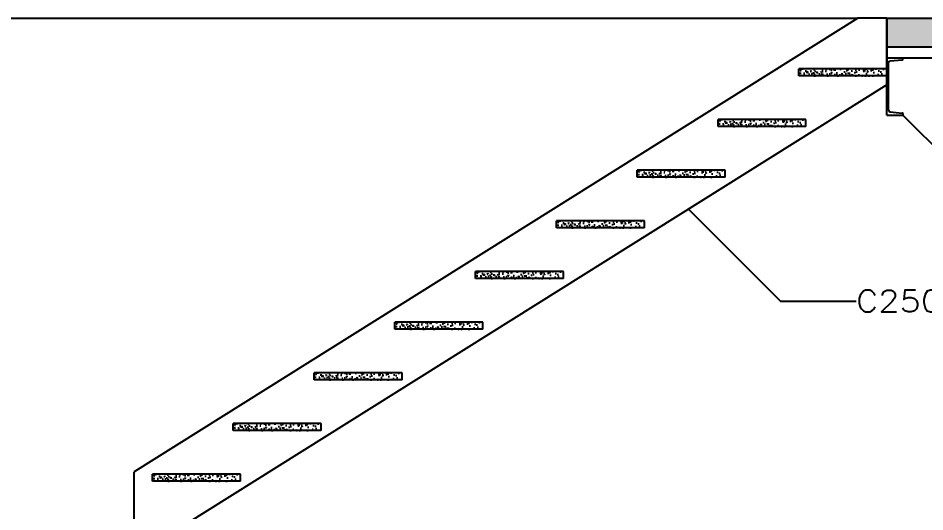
# Model space of a CAD drawing. Header units: millimetres. Extents: x -83614 to 248318, y 36678 to 90681.
# Drawn here: x 210047 to 213254, y 63250 to 64995 of the extents above; entities that cross this region are included whole.
import ezdxf

# ---------------------------------------------------------------- set-up
doc = ezdxf.new("R2010")
doc.units = ezdxf.units.MM
for name, color, linetype in [('LAYER131A', 131, 'Continuous'), ('Struc_Section_Conc', 71, 'Continuous'), ('Struc_Section_Dim', 2, 'Continuous'), ('Struc_Section_Steel', 11, 'Continuous')]:
    doc.layers.add(name, color=color, linetype=linetype)
doc.styles.add('ROMANS-115', font='romans.shx', dxfattribs={"width": 1.15})
doc.dimstyles.new('48-ROMANS-115', dxfattribs={"dimtxt": 3, "dimasz": 3, "dimexe": 3, "dimexo": 3, "dimgap": 0.0625, "dimtad": 1, "dimdec": 4, "dimzin": 1, "dimdsep": 46, "dimlunit": 4, "dimtxsty": 'ROMANS-115', "dimcen": 0.0625, "dimclrd": 256, "dimclre": 256, "dimclrt": 256, "dimadec": 0, "dimazin": 0, "dimtfac": 1, "dimtdec": 4, "dimtofl": 0, "dimtmove": 0, "dimatfit": 0, "dimfxl": 1, "dimfrac": 2, "dimtolj": 1, "dimtzin": 0, "dimarcsym": 0})

# ---------------------------------------------------------------- blocks, each defined once
blk = doc.blocks.new('*D46')
at = {"layer": 'Defpoints', "color": 0, "ltscale": 2}
for p in [(215646.1, 64995.1), (210637.4, 63204.4), (215599.8, 63204.4)]:
    blk.add_point(p, dxfattribs=at)
at = {"layer": 'Struc_Section_Dim', "lineweight": -2, "ltscale": 2}
for p, q in [((215643.1, 64995.1), (215596.8, 64995.1)), ((215599.8, 64992.1), (215599.8, 63207.4)), ((210640.4, 63204.4), (215602.8, 63204.4))]:
    blk.add_line(p, q, dxfattribs=at)
at = {"layer": 'Struc_Section_Dim', "ltscale": 2}
for points in [[(215599.3, 64992.1), (215600.3, 64992.1), (215599.8, 64995.1)], [(215599.3, 63207.4), (215600.3, 63207.4), (215599.8, 63204.4)]]:
    blk.add_solid(points, dxfattribs=at)
at = {"layer": 'Struc_Section_Dim', "ltscale": 2, "insert": (215597.5, 64099.7), "char_height": 3, "attachment_point": 5, "rotation": 90, "style": 'ROMANS-115'}
blk.add_mtext('\\A1;149\'-2 11/16" [45484]', dxfattribs=at)

msp = doc.modelspace()

# ---------------------------------------------------------------- hatches: boundary and pattern name
at = {"layer": 'LAYER131A', "ltscale": 2}
h = msp.add_hatch(dxfattribs=at)
h.set_pattern_fill('AR-CONC', color=256, scale=5.08, style=0)
h.set_pattern_definition([(50, (197830.258, 63534.68), (36.436817, -3.18781), [3.81, -41.91]), (355, (197830.26, 63534.68), (-7.04857, 38.21136), [3.048, -33.528]), (100.4514, (197833.295, 63534.415), (29.38828, 35.02353), [3.238, -35.61802]), (46.1842, (197830.26, 63544.84), (54.21585, -8.40837), [5.715, -62.865]), (96.6356, (197834.776, 63544.14), (47.48087, 49.48519), [4.857, -53.42702]), (351.1842, (197830.26, 63544.84), (47.48083, 49.48522), [4.572, -50.292]), (21, (197835.338, 63542.3), (30.32288, -20.45304), [3.81, -41.91]), (326, (197835.34, 63542.3), (12.36042, 36.83762), [3.048, -33.528]), (71.4514, (197837.865, 63540.596), (42.68331, 16.38455), [3.238, -35.61802]), (37.5, (197830.258, 63534.68), (0.617721, 16.911008), [0, -33.1216, 0, -34.036, 0, -33.655]), (7.5, (197830.258, 63534.68), (13.363933, 20.036115), [0, -19.4056, 0, -32.3596, 0, -12.827]), (327.5, (197818.93, 63534.68), (27.11818, -1.145787), [0, -12.7, 0, -39.624, 0, -52.578]), (317.5, (197813.85, 63534.68), (29.625857, 5.085333), [0, -16.51, 0, -26.3144, 0, -37.338])])
h.paths.add_polyline_path([(214603.74771, 64995.06961), (213119.43327, 64995.06961), (213119.43327, 64893.46961), (214604.73641, 64893.46961), (214604.73641, 64911.6534), (214589.90605, 64924.49134), (214611.65725, 64940.29189), (214603.74771, 64951.15477)])
h = msp.add_hatch(dxfattribs=at)
h.set_pattern_fill('AR-CONC', color=256, scale=5.08, style=0)
h.set_pattern_definition([(50, (203284.145, 64967.24), (36.43682, -3.18781), [3.81, -41.91]), (355, (203284.145, 64967.24), (-7.04857, 38.21136), [3.048, -33.528]), (100.4514, (203287.18, 64966.975), (29.38828, 35.02353), [3.238, -35.61802]), (46.1842, (203284.145, 64977.4), (54.21585, -8.40837), [5.715, -62.865]), (96.6356, (203288.663, 64976.7), (47.48087, 49.4852), [4.857, -53.42702]), (351.1842, (203284.145, 64977.4), (47.48083, 49.48522), [4.572, -50.292]), (21, (203289.225, 64974.86), (30.32288, -20.45304), [3.81, -41.91]), (326, (203289.225, 64974.86), (12.36042, 36.83762), [3.048, -33.528]), (71.4514, (203291.752, 64973.156), (42.68331, 16.38455), [3.238, -35.61802]), (37.5, (203284.145, 64967.24), (0.61772, 16.911008), [0, -33.1216, 0, -34.036, 0, -33.655]), (7.5, (203284.145, 64967.24), (13.363933, 20.036115), [0, -19.4056, 0, -32.3596, 0, -12.827]), (327.5, (203272.817, 64967.24), (27.11818, -1.145787), [0, -12.7, 0, -39.624, 0, -52.578]), (317.5, (203267.737, 64967.24), (29.62586, 5.085333), [0, -16.51, 0, -26.3144, 0, -37.338])])
h.paths.add_polyline_path([(213119.43327, 64815.99961), (212808.28327, 64815.99961), (212808.28327, 64790.59961), (213119.43327, 64790.59961)])
h = msp.add_hatch(dxfattribs=at)
h.set_pattern_fill('AR-CONC', color=256, scale=5.08, style=0)
h.set_pattern_definition([(50, (202998.395, 64788.17), (36.43682, -3.18781), [3.81, -41.91]), (355, (202998.395, 64788.17), (-7.04857, 38.21136), [3.048, -33.528]), (100.4514, (203001.43, 64787.905), (29.38828, 35.02353), [3.238, -35.61802]), (46.1842, (202998.395, 64798.33), (54.21585, -8.40837), [5.715, -62.865]), (96.6356, (203002.913, 64797.63), (47.48087, 49.4852), [4.857, -53.42702]), (351.1842, (202998.395, 64798.33), (47.48083, 49.48522), [4.572, -50.292]), (21, (203003.475, 64795.79), (30.32288, -20.45304), [3.81, -41.91]), (326, (203003.475, 64795.79), (12.36042, 36.83762), [3.048, -33.528]), (71.4514, (203006.002, 64794.086), (42.68331, 16.38455), [3.238, -35.61802]), (37.5, (202998.395, 64788.17), (0.61772, 16.911008), [0, -33.1216, 0, -34.036, 0, -33.655]), (7.5, (202998.395, 64788.17), (13.363933, 20.036115), [0, -19.4056, 0, -32.3596, 0, -12.827]), (327.5, (202987.067, 64788.17), (27.11818, -1.145787), [0, -12.7, 0, -39.624, 0, -52.578]), (317.5, (202981.987, 64788.17), (29.62586, 5.085333), [0, -16.51, 0, -26.3144, 0, -37.338])])
h.paths.add_polyline_path([(212833.68327, 64636.92961), (212522.53327, 64636.92961), (212522.53327, 64611.52961), (212833.68327, 64611.52961)])
h = msp.add_hatch(dxfattribs=at)
h.set_pattern_fill('AR-CONC', color=256, scale=5.08, style=0)
h.set_pattern_definition([(50, (202712.645, 64609.1), (36.43682, -3.18781), [3.81, -41.91]), (355, (202712.645, 64609.1), (-7.04857, 38.21136), [3.048, -33.528]), (100.4514, (202715.68, 64608.835), (29.38828, 35.02353), [3.238, -35.61802]), (46.1842, (202712.645, 64619.26), (54.21585, -8.40837), [5.715, -62.865]), (96.6356, (202717.163, 64618.56), (47.48087, 49.4852), [4.857, -53.42702]), (351.1842, (202712.645, 64619.26), (47.48083, 49.48522), [4.572, -50.292]), (21, (202717.725, 64616.72), (30.32288, -20.45304), [3.81, -41.91]), (326, (202717.725, 64616.72), (12.36042, 36.83762), [3.048, -33.528]), (71.4514, (202720.252, 64615.016), (42.68331, 16.38455), [3.238, -35.61802]), (37.5, (202712.645, 64609.1), (0.61772, 16.911008), [0, -33.1216, 0, -34.036, 0, -33.655]), (7.5, (202712.645, 64609.1), (13.363933, 20.036115), [0, -19.4056, 0, -32.3596, 0, -12.827]), (327.5, (202701.317, 64609.1), (27.11818, -1.145787), [0, -12.7, 0, -39.624, 0, -52.578]), (317.5, (202696.237, 64609.1), (29.62586, 5.085333), [0, -16.51, 0, -26.3144, 0, -37.338])])
h.paths.add_polyline_path([(212547.93327, 64457.85961), (212236.78327, 64457.85961), (212236.78327, 64432.45961), (212547.93327, 64432.45961)])
h = msp.add_hatch(dxfattribs=at)
h.set_pattern_fill('AR-CONC', color=256, scale=5.08, style=0)
h.set_pattern_definition([(50, (202426.895, 64430.03), (36.43682, -3.18781), [3.81, -41.91]), (355, (202426.895, 64430.03), (-7.04857, 38.21136), [3.048, -33.528]), (100.4514, (202429.93, 64429.765), (29.38828, 35.02353), [3.238, -35.61802]), (46.1842, (202426.895, 64440.19), (54.21585, -8.40837), [5.715, -62.865]), (96.6356, (202431.413, 64439.49), (47.48087, 49.4852), [4.857, -53.42702]), (351.1842, (202426.895, 64440.19), (47.48083, 49.48522), [4.572, -50.292]), (21, (202431.975, 64437.65), (30.32288, -20.45304), [3.81, -41.91]), (326, (202431.975, 64437.65), (12.36042, 36.83762), [3.048, -33.528]), (71.4514, (202434.502, 64435.946), (42.68331, 16.38455), [3.238, -35.61802]), (37.5, (202426.895, 64430.03), (0.61772, 16.911008), [0, -33.1216, 0, -34.036, 0, -33.655]), (7.5, (202426.895, 64430.03), (13.363933, 20.036115), [0, -19.4056, 0, -32.3596, 0, -12.827]), (327.5, (202415.567, 64430.03), (27.11818, -1.145787), [0, -12.7, 0, -39.624, 0, -52.578]), (317.5, (202410.487, 64430.03), (29.62586, 5.085333), [0, -16.51, 0, -26.3144, 0, -37.338])])
h.paths.add_polyline_path([(212262.18327, 64278.78961), (211951.03327, 64278.78961), (211951.03327, 64253.38961), (212262.18327, 64253.38961)])
h = msp.add_hatch(dxfattribs=at)
h.set_pattern_fill('AR-CONC', color=256, scale=5.08, style=0)
h.set_pattern_definition([(50, (202141.145, 64250.96), (36.43682, -3.18781), [3.81, -41.91]), (355, (202141.145, 64250.96), (-7.04857, 38.21136), [3.048, -33.528]), (100.4514, (202144.18, 64250.695), (29.38828, 35.02353), [3.238, -35.61802]), (46.1842, (202141.145, 64261.12), (54.21585, -8.40837), [5.715, -62.865]), (96.6356, (202145.663, 64260.42), (47.48087, 49.4852), [4.857, -53.42702]), (351.1842, (202141.145, 64261.12), (47.48083, 49.48522), [4.572, -50.292]), (21, (202146.225, 64258.58), (30.32288, -20.45304), [3.81, -41.91]), (326, (202146.225, 64258.58), (12.36042, 36.83762), [3.048, -33.528]), (71.4514, (202148.752, 64256.876), (42.68331, 16.38455), [3.238, -35.61802]), (37.5, (202141.145, 64250.96), (0.61772, 16.911008), [0, -33.1216, 0, -34.036, 0, -33.655]), (7.5, (202141.145, 64250.96), (13.363933, 20.036115), [0, -19.4056, 0, -32.3596, 0, -12.827]), (327.5, (202129.817, 64250.96), (27.11818, -1.145787), [0, -12.7, 0, -39.624, 0, -52.578]), (317.5, (202124.737, 64250.96), (29.62586, 5.085333), [0, -16.51, 0, -26.3144, 0, -37.338])])
h.paths.add_polyline_path([(211976.43327, 64099.71961), (211665.28327, 64099.71961), (211665.28327, 64074.31961), (211976.43327, 64074.31961)])
h = msp.add_hatch(dxfattribs=at)
h.set_pattern_fill('AR-CONC', color=256, scale=5.08, style=0)
h.set_pattern_definition([(50, (201855.395, 64071.89), (36.43682, -3.18781), [3.81, -41.91]), (355, (201855.395, 64071.89), (-7.04857, 38.21136), [3.048, -33.528]), (100.4514, (201858.43, 64071.625), (29.38828, 35.02353), [3.238, -35.61802]), (46.1842, (201855.395, 64082.05), (54.21585, -8.40837), [5.715, -62.865]), (96.6356, (201859.913, 64081.35), (47.48087, 49.4852), [4.857, -53.42702]), (351.1842, (201855.395, 64082.05), (47.48083, 49.48522), [4.572, -50.292]), (21, (201860.475, 64079.51), (30.32288, -20.45304), [3.81, -41.91]), (326, (201860.475, 64079.51), (12.36042, 36.83762), [3.048, -33.528]), (71.4514, (201863.002, 64077.806), (42.68331, 16.38455), [3.238, -35.61802]), (37.5, (201855.395, 64071.89), (0.61772, 16.911008), [0, -33.1216, 0, -34.036, 0, -33.655]), (7.5, (201855.395, 64071.89), (13.363933, 20.036115), [0, -19.4056, 0, -32.3596, 0, -12.827]), (327.5, (201844.067, 64071.89), (27.11818, -1.145787), [0, -12.7, 0, -39.624, 0, -52.578]), (317.5, (201838.987, 64071.89), (29.62586, 5.085333), [0, -16.51, 0, -26.3144, 0, -37.338])])
h.paths.add_polyline_path([(211690.68327, 63920.64961), (211379.53327, 63920.64961), (211379.53327, 63895.24961), (211690.68327, 63895.24961)])
h = msp.add_hatch(dxfattribs=at)
h.set_pattern_fill('AR-CONC', color=256, scale=5.08, style=0)
h.set_pattern_definition([(50, (201569.645, 63892.82), (36.43682, -3.18781), [3.81, -41.91]), (355, (201569.645, 63892.82), (-7.04857, 38.21136), [3.048, -33.528]), (100.4514, (201572.68, 63892.555), (29.38828, 35.02353), [3.238, -35.61802]), (46.1842, (201569.645, 63902.98), (54.21585, -8.40837), [5.715, -62.865]), (96.6356, (201574.163, 63902.28), (47.48087, 49.4852), [4.857, -53.42702]), (351.1842, (201569.645, 63902.98), (47.48083, 49.48522), [4.572, -50.292]), (21, (201574.725, 63900.44), (30.32288, -20.45304), [3.81, -41.91]), (326, (201574.725, 63900.44), (12.36042, 36.83762), [3.048, -33.528]), (71.4514, (201577.252, 63898.736), (42.68331, 16.38455), [3.238, -35.61802]), (37.5, (201569.645, 63892.82), (0.61772, 16.911008), [0, -33.1216, 0, -34.036, 0, -33.655]), (7.5, (201569.645, 63892.82), (13.363933, 20.036115), [0, -19.4056, 0, -32.3596, 0, -12.827]), (327.5, (201558.317, 63892.82), (27.11818, -1.145787), [0, -12.7, 0, -39.624, 0, -52.578]), (317.5, (201553.237, 63892.82), (29.62586, 5.085333), [0, -16.51, 0, -26.3144, 0, -37.338])])
h.paths.add_polyline_path([(211404.93327, 63741.57961), (211093.78327, 63741.57961), (211093.78327, 63716.17961), (211404.93327, 63716.17961)])
h = msp.add_hatch(dxfattribs=at)
h.set_pattern_fill('AR-CONC', color=256, scale=5.08, style=0)
h.set_pattern_definition([(50, (201283.895, 63713.75), (36.43682, -3.18781), [3.81, -41.91]), (355, (201283.895, 63713.75), (-7.04857, 38.21136), [3.048, -33.528]), (100.4514, (201286.93, 63713.485), (29.38828, 35.02353), [3.238, -35.61802]), (46.1842, (201283.895, 63723.91), (54.21585, -8.40837), [5.715, -62.865]), (96.6356, (201288.413, 63723.21), (47.48087, 49.4852), [4.857, -53.42702]), (351.1842, (201283.895, 63723.91), (47.48083, 49.48522), [4.572, -50.292]), (21, (201288.975, 63721.37), (30.32288, -20.45304), [3.81, -41.91]), (326, (201288.975, 63721.37), (12.36042, 36.83762), [3.048, -33.528]), (71.4514, (201291.502, 63719.666), (42.68331, 16.38455), [3.238, -35.61802]), (37.5, (201283.895, 63713.75), (0.61772, 16.911008), [0, -33.1216, 0, -34.036, 0, -33.655]), (7.5, (201283.895, 63713.75), (13.363933, 20.036115), [0, -19.4056, 0, -32.3596, 0, -12.827]), (327.5, (201272.567, 63713.75), (27.11818, -1.145787), [0, -12.7, 0, -39.624, 0, -52.578]), (317.5, (201267.487, 63713.75), (29.62586, 5.085333), [0, -16.51, 0, -26.3144, 0, -37.338])])
h.paths.add_polyline_path([(211119.18327, 63562.50961), (210808.03327, 63562.50961), (210808.03327, 63537.10961), (211119.18327, 63537.10961)])
h = msp.add_hatch(dxfattribs=at)
h.set_pattern_fill('AR-CONC', color=256, scale=5.08, style=0)
h.set_pattern_definition([(50, (200998.145, 63534.68), (36.43682, -3.18781), [3.81, -41.91]), (355, (200998.145, 63534.68), (-7.04857, 38.21136), [3.048, -33.528]), (100.4514, (201001.18, 63534.415), (29.38828, 35.02353), [3.238, -35.61802]), (46.1842, (200998.145, 63544.84), (54.21585, -8.40837), [5.715, -62.865]), (96.6356, (201002.663, 63544.14), (47.48087, 49.4852), [4.857, -53.42702]), (351.1842, (200998.145, 63544.84), (47.48083, 49.48522), [4.572, -50.292]), (21, (201003.225, 63542.3), (30.32288, -20.45304), [3.81, -41.91]), (326, (201003.225, 63542.3), (12.36042, 36.83762), [3.048, -33.528]), (71.4514, (201005.752, 63540.596), (42.68331, 16.38455), [3.238, -35.61802]), (37.5, (200998.145, 63534.68), (0.61772, 16.911008), [0, -33.1216, 0, -34.036, 0, -33.655]), (7.5, (200998.145, 63534.68), (13.363933, 20.036115), [0, -19.4056, 0, -32.3596, 0, -12.827]), (327.5, (200986.817, 63534.68), (27.11818, -1.145787), [0, -12.7, 0, -39.624, 0, -52.578]), (317.5, (200981.737, 63534.68), (29.62586, 5.085333), [0, -16.51, 0, -26.3144, 0, -37.338])])
h.paths.add_polyline_path([(210833.43327, 63383.43961), (210522.28327, 63383.43961), (210522.28327, 63358.03961), (210833.43327, 63358.03961)])

# ---------------------------------------------------------------- linework, layer by layer
at = {"layer": 'LAYER131A'}
for p, q in [((212808.28327, 64790.59961), (212808.28327, 64815.99961)), ((213119.43327, 64815.99961), (212808.28327, 64815.99961)), ((213119.43327, 64790.59961), (213119.43327, 64815.99961)), ((213119.43327, 64790.59961), (212808.28327, 64790.59961)), ((212522.53327, 64611.52961), (212522.53327, 64636.92961)), ((212833.68327, 64636.92961), (212522.53327, 64636.92961)), ((212833.68327, 64611.52961), (212833.68327, 64636.92961)), ((212833.68327, 64611.52961), (212522.53327, 64611.52961)), ((212236.78327, 64432.45961), (212236.78327, 64457.85961)), ((212547.93327, 64457.85961), (212236.78327, 64457.85961)), ((212547.93327, 64432.45961), (212547.93327, 64457.85961)), ((212547.93327, 64432.45961), (212236.78327, 64432.45961)), ((211951.03327, 64253.38961), (211951.03327, 64278.78961)), ((212262.18327, 64278.78961), (211951.03327, 64278.78961)), ((212262.18327, 64278.78961), (211976.43327, 64278.78961)), ((212262.18327, 64253.38961), (212262.18327, 64278.78961)), ((212262.18327, 64253.38961), (211951.03327, 64253.38961)), ((211665.28327, 64074.31961), (211665.28327, 64099.71961)), ((211976.43327, 64099.71961), (211665.28327, 64099.71961)), ((211976.43327, 64074.31961), (211665.28327, 64074.31961)), ((211976.43327, 64074.31961), (211976.43327, 64099.71961)), ((211379.53327, 63895.24961), (211379.53327, 63920.64961)), ((211690.68327, 63920.64961), (211379.53327, 63920.64961)), ((211690.68327, 63895.24961), (211690.68327, 63920.64961)), ((211690.68327, 63895.24961), (211379.53327, 63895.24961)), ((211093.78327, 63716.17961), (211093.78327, 63741.57961)), ((211404.93327, 63741.57961), (211093.78327, 63741.57961)), ((211404.93327, 63716.17961), (211404.93327, 63741.57961)), ((211404.93327, 63716.17961), (211093.78327, 63716.17961)), ((210808.03327, 63537.10961), (210808.03327, 63562.50961)), ((211119.18327, 63562.50961), (210808.03327, 63562.50961)), ((211119.18327, 63537.10961), (211119.18327, 63562.50961)), ((211119.18327, 63537.10961), (210808.03327, 63537.10961)), ((210522.28327, 63358.03961), (210522.28327, 63383.43961)), ((210833.43327, 63383.43961), (210522.28327, 63383.43961)), ((210833.43327, 63358.03961), (210833.43327, 63383.43961)), ((210833.43327, 63358.03961), (210522.28327, 63358.03961))]:
    msp.add_line(p, q, dxfattribs=at)
at = {"layer": 'Struc_Section_Conc', "ltscale": 2}
for p, q in [((209255.45827, 64995.06961), (213016.54012, 64995.06961)), ((213119.43327, 64995.06961), (214603.74771, 64995.06961)), ((213119.43327, 64893.46961), (213119.43327, 64995.06961)), ((213119.43327, 64855.36961), (213119.43327, 64893.46961)), ((213119.43327, 64893.46961), (214604.73641, 64893.46961)), ((213119.43327, 64855.36961), (214604.73641, 64855.36961))]:
    msp.add_line(p, q, dxfattribs=at)
at = {"layer": 'Struc_Section_Steel', "ltscale": 2}
for p, q in [((213016.54012, 64995.06961), (210457.25927, 63391.25361)), ((213119.43327, 64995.06961), (213016.54012, 64995.06961)), ((213119.43327, 64767.28967), (213119.43327, 64995.06961)), ((213119.43327, 64855.36961), (213119.43327, 64995.06961)), ((213119.43327, 64995.06961), (213119.43327, 64767.28967)), ((213119.43327, 64652.16961), (213119.43327, 64855.36961)), ((213119.43327, 64855.36961), (213176.58327, 64855.36961)), ((213131.57983, 64844.12953), (213173.68498, 64847.81325)), ((213176.58327, 64855.36961), (213176.58327, 64850.97617)), ((213125.78327, 64669.73552), (213125.78327, 64837.80369)), ((213119.43327, 64759.79583), (210637.37015, 63204.36961)), ((213119.43327, 64652.16961), (213176.58327, 64652.16961)), ((213131.57983, 64663.40969), (213173.68498, 64659.72596)), ((213176.58327, 64656.56304), (213176.58327, 64652.16961)), ((210457.25927, 63204.36961), (210457.25927, 63391.25361))]:
    msp.add_line(p, q, dxfattribs=at)
for centre, radius, start, end in [((213132.13327, 64837.80369), 6.35, 95, 180), ((213173.40827, 64850.97617), 3.175, 275, 0), ((213132.13327, 64669.73552), 6.35, 180, 265), ((213173.40827, 64656.56304), 3.175, 0, 85)]:
    msp.add_arc(centre, radius, start, end, dxfattribs=at)

# ---------------------------------------------------------------- texts
at = {"layer": 'Struc_Section_Dim', "ltscale": 2, "insert": (213010.64159, 64033.24979), "char_height": 76.2, "attachment_point": 1, "style": 'ROMANS-115'}
msp.add_mtext('\\A1;C250x23', dxfattribs=at)

# ---------------------------------------------------------------- dimensions: what is measured, and where the dimension line sits
at = {"layer": 'Struc_Section_Dim', "ltscale": 2}
dim = msp.add_linear_dim(base=(215599.80137, 63204.36961), p1=(215646.1073, 64995.06961), p2=(210637.37015, 63204.36961), angle=90, dimstyle='48-ROMANS-115', dxfattribs=at)
dim.commit()
dim.dimension.update_dxf_attribs({"geometry": '*D46', "text_midpoint": (215597.45315, 64099.71961)})

# ---------------------------------------------------------------- leaders
at = {"layer": 'Struc_Section_Dim', "ltscale": 2, "annotation_type": 0, "has_hookline": 1, "hookline_direction": 0}
for points, text_width in [([(213176.58327, 64652.16961), (213467.62765, 64361.12523), (213580.60229, 64361.12523)], 425.63143), ([(212418.19176, 64320.35116), (212743.39313, 63995.14979), (213010.57909, 63995.14979)], 550.81714)]:
    msp.add_leader(points, dimstyle='48-ROMANS-115', override={"dimgap": 0.0625, "dimtad": 0}, dxfattribs=dict(at, text_width=text_width))

doc.saveas('drawing.dxf')
